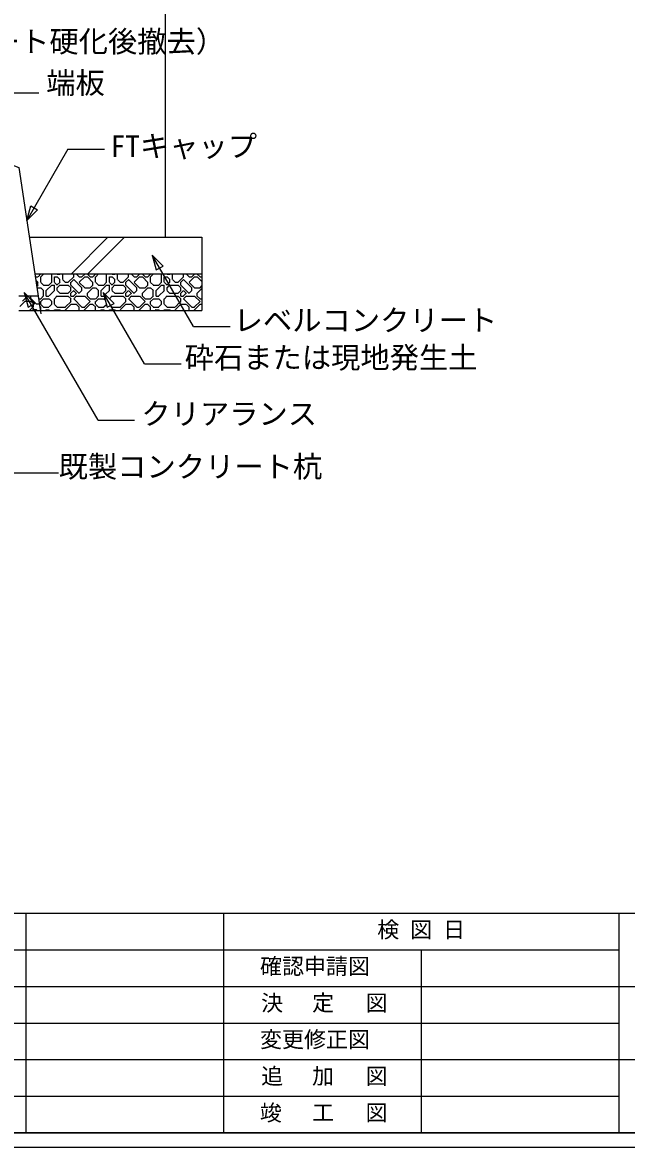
# Model space of a CAD drawing. Units: millimetres on the paper. Extents: x -201 to 201, y -142 to 138.
# Drawn here: x 63.3 to 104.5, y -140.8 to -64 of the extents above; entities that cross this region are included whole.
import ezdxf
from ezdxf.enums import TextEntityAlignment as Align

# ---------------------------------------------------------------- set-up
doc = ezdxf.new("R2010")
doc.units = ezdxf.units.MM
for name, color, linetype in [('0-0_A02', 4, 'Continuous'), ('0-1_C090', 7, 'Continuous'), ('0-2_C063', 7, 'Continuous'), ('0-3_C005', 7, 'Continuous'), ('0-4_C069', 7, 'Continuous'), ('0-6_C007', 7, 'Continuous')]:
    doc.layers.add(name, color=color, linetype=linetype)
doc.styles.add('ＭＳ ゴシック', font='')
doc.styles.get('ＭＳ ゴシック').set_extended_font_data('MS Gothic')

msp = doc.modelspace()

# ---------------------------------------------------------------- linework, layer by layer
at = {"layer": '0-0_A02', "color": 7}
for p, q in [((-200, -124.841), (200, -124.841)), ((63.5, -124.841), (63.5, -139.841)), ((77, -124.841), (77, -139.841)), ((104, -124.841), (104, -139.841)), ((-200, -127.341), (104, -127.341)), ((90.5, -127.341), (90.5, -139.841)), ((-200, -129.841), (200, -129.841)), ((-200, -132.341), (104, -132.341)), ((-200, -134.841), (200, -134.841)), ((-200, -137.341), (104, -137.341)), ((-200, -139.841), (200, -139.841))]:
    msp.add_line(p, q, dxfattribs=at)
for points in [[(-201, -140.841), (-201, 138.159), (201, 138.159), (201, -140.841)], [(-200, -139.841), (-200, 137.159), (200, 137.159), (200, -139.841)]]:
    msp.add_lwpolyline(points, close=True, dxfattribs=at)
at = {"layer": '0-1_C090'}
msp.add_lwpolyline([(31.528, -83.916), (33.028, -73.916), (33.628, -73.673), (62.428, -73.673), (63.028, -73.916), (64.528, -83.916)], dxfattribs=at)
at = {"layer": '0-2_C063'}
for p, q in [((63.742, -78.675), (75.528, -78.675)), ((75.528, -78.675), (75.528, -83.675)), ((64.117, -81.175), (72.28, -81.175)), ((64.117, -81.175), (75.528, -81.175)), ((64.128, -81.175), (72.28, -81.175)), ((63.028, -83.675), (75.528, -83.675))]:
    msp.add_line(p, q, dxfattribs=at)
at = {"layer": '0-2_C063', "color": 4}
msp.add_line((63.028, -82.675), (64.342, -82.675), dxfattribs=at)
at = {"layer": '0-3_C005'}
for p, q in [((66.617, -81.175), (69.117, -78.675)), ((67.749, -81.175), (70.249, -78.675)), ((64.148, -81.378), (64.155, -81.386)), ((64.15, -81.376), (64.337, -81.376)), ((64.339, -81.374), (64.538, -81.175)), ((64.525, -81.751), (64.525, -81.376)), ((64.526, -81.374), (64.725, -81.175)), ((65.257, -81.175), (65.276, -81.194)), ((65.275, -81.751), (65.275, -81.189)), ((65.462, -81.376), (65.65, -81.376)), ((65.462, -81.751), (65.462, -81.376)), ((65.632, -81.175), (65.651, -81.194)), ((65.65, -81.189), (65.837, -81.189)), ((65.651, -81.382), (65.839, -81.569)), ((65.839, -81.187), (65.85, -81.175)), ((66.025, -81.564), (66.025, -81.189)), ((66.03, -81.183), (66.038, -81.175)), ((66.401, -81.749), (66.776, -81.374)), ((66.757, -81.175), (66.776, -81.194)), ((66.775, -81.376), (66.775, -81.189)), ((66.944, -81.175), (67.151, -81.382)), ((67.15, -81.376), (67.337, -81.376)), ((67.151, -81.749), (67.526, -81.374)), ((67.339, -81.374), (67.526, -81.187)), ((67.525, -81.189), (67.525, -81.175)), ((67.525, -81.376), (67.712, -81.376)), ((67.712, -81.189), (67.712, -81.175)), ((67.714, -81.382), (68.089, -81.757)), ((67.717, -81.198), (67.905, -81.386)), ((67.9, -81.376), (68.087, -81.376)), ((68.089, -81.374), (68.288, -81.175)), ((68.275, -81.751), (68.275, -81.376)), ((68.276, -81.374), (68.475, -81.175)), ((69.007, -81.175), (69.026, -81.194)), ((69.025, -81.751), (69.025, -81.189)), ((69.212, -81.376), (69.4, -81.376)), ((69.212, -81.751), (69.212, -81.376)), ((69.382, -81.175), (69.401, -81.194)), ((69.4, -81.189), (69.587, -81.189)), ((69.401, -81.382), (69.589, -81.569)), ((69.589, -81.187), (69.6, -81.175)), ((69.775, -81.564), (69.775, -81.189)), ((69.78, -81.183), (69.788, -81.175)), ((70.151, -81.749), (70.526, -81.374)), ((70.507, -81.175), (70.526, -81.194)), ((70.525, -81.376), (70.525, -81.189)), ((70.694, -81.175), (70.901, -81.382)), ((70.9, -81.376), (71.087, -81.376)), ((70.901, -81.749), (71.276, -81.374)), ((71.089, -81.374), (71.276, -81.187)), ((71.275, -81.189), (71.275, -81.175)), ((71.275, -81.376), (71.462, -81.376)), ((71.462, -81.189), (71.462, -81.175)), ((71.464, -81.382), (71.839, -81.757)), ((71.467, -81.198), (71.655, -81.386)), ((71.65, -81.376), (71.837, -81.376)), ((71.839, -81.374), (72.038, -81.175)), ((72.025, -81.751), (72.025, -81.376)), ((72.026, -81.374), (72.225, -81.175)), ((72.757, -81.175), (72.776, -81.194)), ((72.775, -81.751), (72.775, -81.189)), ((72.962, -81.751), (72.962, -81.376)), ((73.132, -81.175), (73.151, -81.194)), ((73.15, -81.189), (73.337, -81.189)), ((73.151, -81.382), (73.339, -81.569)), ((73.339, -81.187), (73.35, -81.175)), ((73.525, -81.564), (73.525, -81.189)), ((73.53, -81.183), (73.538, -81.175)), ((73.901, -81.749), (74.276, -81.374)), ((74.257, -81.175), (74.276, -81.194)), ((74.275, -81.376), (74.275, -81.189)), ((74.444, -81.175), (74.651, -81.382)), ((74.65, -81.376), (74.837, -81.376)), ((74.651, -81.749), (75.026, -81.374)), ((74.839, -81.374), (75.026, -81.187)), ((75.025, -81.189), (75.025, -81.175)), ((75.025, -81.376), (75.212, -81.376)), ((75.212, -81.189), (75.212, -81.175)), ((75.214, -81.382), (75.528, -81.697)), ((75.217, -81.198), (75.405, -81.386)), ((75.4, -81.376), (75.528, -81.376)), ((64.181, -81.599), (64.339, -81.757)), ((64.245, -82.03), (64.339, -81.937)), ((64.27, -82.193), (64.339, -82.124)), ((64.337, -81.939), (64.337, -81.751)), ((64.337, -82.126), (64.525, -82.126)), ((64.526, -82.132), (64.714, -82.319)), ((64.53, -81.761), (64.717, -81.948)), ((64.712, -81.939), (65.087, -81.939)), ((64.901, -82.312), (65.276, -81.937)), ((65.089, -81.937), (65.276, -81.749)), ((65.275, -81.939), (65.462, -81.939)), ((65.462, -82.314), (65.462, -81.939)), ((65.467, -81.761), (65.655, -81.948)), ((65.65, -82.314), (65.65, -82.126)), ((65.655, -81.933), (65.842, -81.746)), ((65.655, -82.121), (65.842, -81.933)), ((65.837, -81.751), (65.837, -81.564)), ((65.837, -81.939), (66.4, -81.939)), ((66.034, -81.577), (66.221, -81.764)), ((66.212, -81.751), (66.4, -81.751)), ((66.409, -81.952), (66.596, -82.139)), ((66.587, -81.939), (66.587, -81.751)), ((66.587, -82.314), (66.587, -82.126)), ((66.589, -81.944), (67.151, -82.507)), ((66.592, -81.746), (66.78, -81.558)), ((66.776, -81.569), (67.339, -82.132)), ((67.151, -81.757), (67.526, -82.132)), ((67.337, -82.314), (67.337, -82.126)), ((67.525, -82.126), (67.9, -82.126)), ((67.714, -82.499), (68.089, -82.124)), ((67.901, -82.124), (68.089, -81.937)), ((68.087, -81.939), (68.087, -81.751)), ((68.087, -82.126), (68.275, -82.126)), ((68.276, -82.132), (68.464, -82.319)), ((68.28, -81.761), (68.467, -81.948)), ((68.462, -81.939), (68.837, -81.939)), ((68.651, -82.312), (69.026, -81.937)), ((68.839, -81.937), (69.026, -81.749)), ((69.025, -81.939), (69.212, -81.939)), ((69.212, -82.314), (69.212, -81.939)), ((69.217, -81.761), (69.405, -81.948)), ((69.4, -82.314), (69.4, -82.126)), ((69.405, -81.933), (69.592, -81.745)), ((69.405, -82.12), (69.592, -81.933)), ((69.587, -81.751), (69.587, -81.564)), ((69.587, -81.939), (70.15, -81.939)), ((69.784, -81.577), (69.971, -81.765)), ((69.962, -81.751), (70.15, -81.751)), ((70.159, -81.952), (70.346, -82.14)), ((70.337, -81.939), (70.337, -81.751)), ((70.337, -82.314), (70.337, -82.126)), ((70.339, -81.944), (70.901, -82.507)), ((70.342, -81.745), (70.53, -81.558)), ((70.526, -81.569), (71.089, -82.132)), ((70.901, -81.757), (71.276, -82.132)), ((71.087, -82.314), (71.087, -82.126)), ((71.275, -82.126), (71.65, -82.126)), ((71.464, -82.499), (71.839, -82.124)), ((71.651, -82.124), (71.839, -81.937)), ((71.837, -81.939), (71.837, -81.751)), ((71.837, -82.126), (72.025, -82.126)), ((72.026, -82.132), (72.214, -82.319)), ((72.03, -81.761), (72.217, -81.948)), ((72.212, -81.939), (72.587, -81.939)), ((72.401, -82.312), (72.776, -81.937)), ((72.589, -81.937), (72.776, -81.749)), ((72.775, -81.939), (72.962, -81.939)), ((72.962, -82.314), (72.962, -81.939)), ((72.967, -81.761), (73.155, -81.948)), ((73.15, -82.314), (73.15, -82.126)), ((73.337, -81.751), (73.337, -81.564)), ((73.337, -81.939), (73.9, -81.939)), ((73.534, -81.577), (73.721, -81.765)), ((73.712, -81.751), (73.9, -81.751)), ((73.909, -81.952), (74.096, -82.14)), ((74.087, -81.939), (74.087, -81.751)), ((74.087, -82.314), (74.087, -82.126)), ((74.089, -81.944), (74.651, -82.507)), ((74.092, -81.745), (74.28, -81.558)), ((74.276, -81.569), (74.839, -82.132)), ((74.651, -81.757), (75.026, -82.132)), ((74.837, -82.314), (74.837, -82.126)), ((75.025, -82.126), (75.4, -82.126)), ((75.214, -82.499), (75.528, -82.185)), ((75.401, -82.124), (75.528, -81.997)), ((64.372, -82.876), (64.525, -82.876)), ((64.53, -82.871), (64.717, -82.683)), ((64.53, -83.058), (64.717, -82.871)), ((64.712, -82.689), (64.712, -82.314)), ((64.712, -82.876), (65.087, -82.876)), ((64.9, -82.689), (64.9, -82.314)), ((64.9, -82.689), (65.087, -82.689)), ((65.092, -82.683), (65.467, -82.308)), ((65.092, -82.885), (65.28, -83.073)), ((65.462, -83.251), (65.462, -82.876)), ((65.467, -82.871), (65.655, -82.683)), ((65.65, -82.689), (66.4, -82.689)), ((65.662, -82.33), (65.85, -82.518)), ((65.837, -82.501), (66.4, -82.501)), ((66.401, -82.499), (66.589, -82.312)), ((66.405, -82.698), (66.592, -82.886)), ((66.587, -82.689), (66.587, -82.501)), ((66.587, -82.689), (66.775, -82.689)), ((66.587, -83.064), (66.587, -82.876)), ((66.589, -82.499), (66.776, -82.312)), ((66.776, -82.687), (66.964, -82.499)), ((66.776, -82.882), (67.339, -83.444)), ((66.78, -82.87), (66.967, -82.683)), ((66.784, -82.327), (66.971, -82.515)), ((66.962, -82.689), (67.525, -82.689)), ((67.155, -82.495), (67.342, -82.308)), ((67.53, -82.698), (67.905, -83.073)), ((67.712, -82.689), (67.712, -82.501)), ((67.717, -82.698), (67.905, -82.886)), ((67.9, -82.876), (68.275, -82.876)), ((68.28, -82.87), (68.467, -82.683)), ((68.28, -83.058), (68.467, -82.87)), ((68.462, -82.689), (68.462, -82.314)), ((68.462, -82.876), (68.837, -82.876)), ((68.65, -82.689), (68.65, -82.314)), ((68.65, -82.689), (68.837, -82.689)), ((68.842, -82.683), (68.855, -82.671)), ((68.842, -82.886), (68.938, -82.981)), ((68.932, -82.593), (69.217, -82.308)), ((69.217, -82.87), (69.405, -82.683)), ((69.4, -82.689), (70.15, -82.689)), ((69.412, -82.331), (69.6, -82.518)), ((69.587, -82.501), (70.15, -82.501)), ((70.151, -82.499), (70.339, -82.312)), ((70.155, -82.698), (70.342, -82.886)), ((70.337, -82.689), (70.337, -82.501)), ((70.337, -82.689), (70.525, -82.689)), ((70.337, -83.064), (70.337, -82.876)), ((70.339, -82.499), (70.526, -82.312)), ((70.526, -82.687), (70.714, -82.499)), ((70.526, -82.882), (71.089, -83.444)), ((70.53, -82.87), (70.717, -82.683)), ((70.534, -82.327), (70.721, -82.515)), ((70.712, -82.689), (71.275, -82.689)), ((70.905, -82.495), (71.093, -82.308)), ((71.28, -82.698), (71.655, -83.073)), ((71.462, -82.689), (71.462, -82.501)), ((71.467, -82.698), (71.655, -82.886)), ((71.65, -82.876), (72.025, -82.876)), ((72.03, -82.87), (72.217, -82.683)), ((72.03, -83.058), (72.217, -82.87)), ((72.212, -82.689), (72.212, -82.314)), ((72.212, -82.876), (72.587, -82.876)), ((72.4, -82.689), (72.4, -82.314)), ((72.4, -82.689), (72.587, -82.689)), ((72.592, -82.683), (72.967, -82.308)), ((72.592, -82.886), (72.78, -83.073)), ((72.962, -83.251), (72.962, -82.876)), ((72.967, -82.87), (73.155, -82.683)), ((73.163, -82.331), (73.35, -82.519)), ((73.901, -82.499), (74.089, -82.312)), ((73.905, -82.698), (74.093, -82.886)), ((74.087, -82.689), (74.087, -82.501)), ((74.087, -82.689), (74.275, -82.689)), ((74.087, -83.064), (74.087, -82.876)), ((74.089, -82.499), (74.276, -82.312)), ((74.276, -82.687), (74.464, -82.499)), ((74.276, -82.882), (74.839, -83.444)), ((74.28, -82.87), (74.468, -82.683)), ((74.284, -82.327), (74.471, -82.515)), ((74.462, -82.689), (75.025, -82.689)), ((74.655, -82.495), (74.843, -82.308)), ((75.03, -82.698), (75.405, -83.073)), ((75.212, -82.689), (75.212, -82.501)), ((75.217, -82.698), (75.405, -82.886)), ((75.4, -82.876), (75.528, -82.876)), ((64.445, -83.364), (64.53, -83.448)), ((64.525, -83.251), (64.525, -83.064)), ((64.525, -83.675), (64.525, -83.439)), ((64.53, -83.26), (64.717, -83.448)), ((64.712, -83.439), (65.087, -83.439)), ((64.85, -83.675), (64.905, -83.621)), ((64.9, -83.626), (65.087, -83.626)), ((65.089, -83.632), (65.132, -83.675)), ((65.092, -83.433), (65.28, -83.246)), ((65.275, -83.251), (65.275, -83.064)), ((65.462, -83.626), (65.837, -83.626)), ((65.462, -83.675), (65.462, -83.626)), ((65.467, -83.261), (65.655, -83.448)), ((65.65, -83.439), (66.212, -83.439)), ((65.839, -83.632), (65.882, -83.675)), ((66.212, -83.675), (66.212, -83.626)), ((66.217, -83.433), (66.592, -83.058)), ((66.217, -83.621), (66.592, -83.246)), ((66.587, -83.251), (66.962, -83.251)), ((66.967, -83.261), (67.155, -83.448)), ((67.15, -83.675), (67.15, -83.439)), ((67.337, -83.439), (67.525, -83.439)), ((67.475, -83.675), (67.905, -83.245)), ((67.53, -83.433), (67.905, -83.058)), ((67.9, -83.251), (68.087, -83.251)), ((68.092, -83.261), (68.28, -83.448)), ((68.275, -83.251), (68.275, -83.064)), ((68.275, -83.675), (68.275, -83.439)), ((68.28, -83.261), (68.467, -83.448)), ((68.462, -83.439), (68.837, -83.439)), ((68.6, -83.675), (68.655, -83.621)), ((68.65, -83.626), (68.837, -83.626)), ((68.839, -83.632), (68.882, -83.675)), ((68.842, -83.433), (69.013, -83.262)), ((69.212, -83.675), (69.212, -83.626)), ((69.4, -83.439), (69.962, -83.439)), ((69.589, -83.632), (69.632, -83.675)), ((69.962, -83.675), (69.962, -83.626)), ((69.967, -83.433), (70.342, -83.058)), ((69.967, -83.62), (70.342, -83.245)), ((70.337, -83.251), (70.712, -83.251)), ((70.717, -83.261), (70.905, -83.448)), ((70.9, -83.675), (70.9, -83.439)), ((71.087, -83.439), (71.275, -83.439)), ((71.225, -83.675), (71.655, -83.245)), ((71.28, -83.433), (71.655, -83.058)), ((71.65, -83.251), (71.837, -83.251)), ((71.842, -83.261), (72.03, -83.448)), ((72.025, -83.251), (72.025, -83.064)), ((72.025, -83.675), (72.025, -83.439)), ((72.03, -83.261), (72.217, -83.448)), ((72.212, -83.439), (72.587, -83.439)), ((72.35, -83.675), (72.405, -83.62)), ((72.4, -83.626), (72.587, -83.626)), ((72.589, -83.632), (72.632, -83.675)), ((72.592, -83.433), (72.78, -83.245)), ((72.775, -83.251), (72.775, -83.064)), ((72.962, -83.626), (73.337, -83.626)), ((72.962, -83.675), (72.962, -83.626)), ((72.967, -83.261), (73.155, -83.448)), ((73.15, -83.439), (73.712, -83.439)), ((73.339, -83.632), (73.382, -83.675)), ((73.712, -83.675), (73.712, -83.626)), ((74.087, -83.251), (74.462, -83.251)), ((74.468, -83.261), (74.655, -83.448)), ((74.65, -83.675), (74.65, -83.439)), ((74.837, -83.439), (75.025, -83.439)), ((74.975, -83.675), (75.405, -83.245)), ((75.03, -83.433), (75.405, -83.058)), ((75.4, -83.251), (75.528, -83.251))]:
    msp.add_line(p, q, dxfattribs=at)
at = {"layer": '0-3_C005', "color": 4}
for p, q in [((63.282, -83.031), (63.638, -82.675)), ((63.84, -82.848), (63.84, -82.675)), ((63.842, -82.853), (64.217, -83.228)), ((63.095, -83.406), (63.47, -83.031)), ((63.465, -83.035), (63.84, -83.035)), ((63.763, -83.675), (64.029, -83.409)), ((63.842, -83.04), (64.029, -83.228)), ((63.95, -83.675), (64.029, -83.596)), ((64.028, -83.41), (64.028, -83.223)), ((64.028, -83.598), (64.215, -83.598)), ((64.215, -83.223), (64.403, -83.223)), ((64.217, -83.603), (64.289, -83.675)), ((64.404, -83.221), (64.421, -83.204))]:
    msp.add_line(p, q, dxfattribs=at)
at = {"layer": '0-3_C005'}
for points in [[(72.962, -81.376), (72.992, -81.376), (73.15, -81.376)], [(73.155, -81.933), (73.255, -81.833), (73.342, -81.745)], [(73.155, -82.12), (73.324, -81.951), (73.342, -81.933)], [(73.15, -82.689), (73.75, -82.689), (73.9, -82.689)], [(73.337, -82.501), (73.642, -82.501), (73.9, -82.501)], [(69.212, -83.626), (69.472, -83.626), (69.587, -83.626)], [(69.288, -83.331), (69.319, -83.363), (69.405, -83.448)], [(73.717, -83.433), (74.01, -83.14), (74.092, -83.058)], [(73.717, -83.62), (74.079, -83.259), (74.092, -83.245)]]:
    msp.add_lwpolyline(points, dxfattribs=at)
at = {"layer": '0-4_C069'}
msp.add_line((73.028, -31.776), (73.028, -78.675), dxfattribs=at)
at = {"layer": '0-6_C007'}
for p, q in [((61.902, -68.806), (64.402, -68.806)), ((66.382, -72.669), (63.571, -77.537)), ((66.382, -72.669), (68.882, -72.669)), ((74.954, -84.774), (72.144, -79.907)), ((74.954, -84.774), (77.454, -84.774)), ((71.608, -87.327), (74.108, -87.327))]:
    msp.add_line(p, q, dxfattribs=at)
at = {"layer": '0-6_C007', "color": 4}
msp.add_line((68.435, -91.164), (70.935, -91.164), dxfattribs=at)
at = {"layer": '0-6_C007'}
for points in [[(63.571, -77.537), (63.839, -76.537), (64.303, -76.805)], [(72.144, -79.907), (72.411, -80.907), (72.876, -80.639)]]:
    msp.add_lwpolyline(points, close=True, dxfattribs=at)
at = {"layer": '0-6_C007', "color": 4}
msp.add_lwpolyline([(68.435, -91.164), (63.401, -82.459), (63.669, -83.459), (64.133, -83.191), (63.401, -82.459)], dxfattribs=at)
at = {"layer": '0-6_C007'}
for points in [[(71.608, -87.327), (68.798, -82.459), (69.066, -83.459), (69.53, -83.191), (68.798, -82.459)], [(51.483, -88.127), (55.314, -94.762), (65.746, -94.762)]]:
    msp.add_lwpolyline(points, dxfattribs=at)

# ---------------------------------------------------------------- texts
at = {"layer": '0-0_A02', "style": 'ＭＳ ゴシック'}
for s, p in [('（レベルコンクリート硬化後撤去）', (45.12, -66.477)), ('クリアランス', (71.393, -91.909))]:
    msp.add_text(s, height=1.466, dxfattribs=at).set_placement(p, align=Align.BOTTOM_LEFT)
at = {"layer": '0-0_A02', "color": 7, "style": 'ＭＳ ゴシック'}
for s, height, p in [('端板', 1.466, (64.902, -69.306)), ('FTキャップ', 1.466, (69.302, -73.626)), ('レベルコンクリート', 1.466, (77.699, -85.514)), ('砕石または現地発生土', 1.466, (74.353, -88.066)), ('既製コンクリート杭', 1.466, (65.746, -95.512)), ('検 図 日', 1.1, (87.5, -126.841)), ('確認申請図', 1.1, (79.5, -129.341)), ('決', 1.1, (79.575, -131.845)), ('定', 1.1, (83.05, -131.841)), ('図', 1.1, (86.708, -131.845)), ('変更修正図', 1.1, (79.5, -134.341)), ('追', 1.1, (79.575, -136.845)), ('加', 1.1, (83.05, -136.841)), ('図', 1.1, (86.708, -136.845)), ('竣', 1.1, (79.488, -139.342)), ('工', 1.1, (83.05, -139.341)), ('図', 1.1, (86.704, -139.342))]:
    msp.add_text(s, height=height, dxfattribs=at).set_placement(p, align=Align.BOTTOM_LEFT)

doc.saveas('drawing.dxf')
